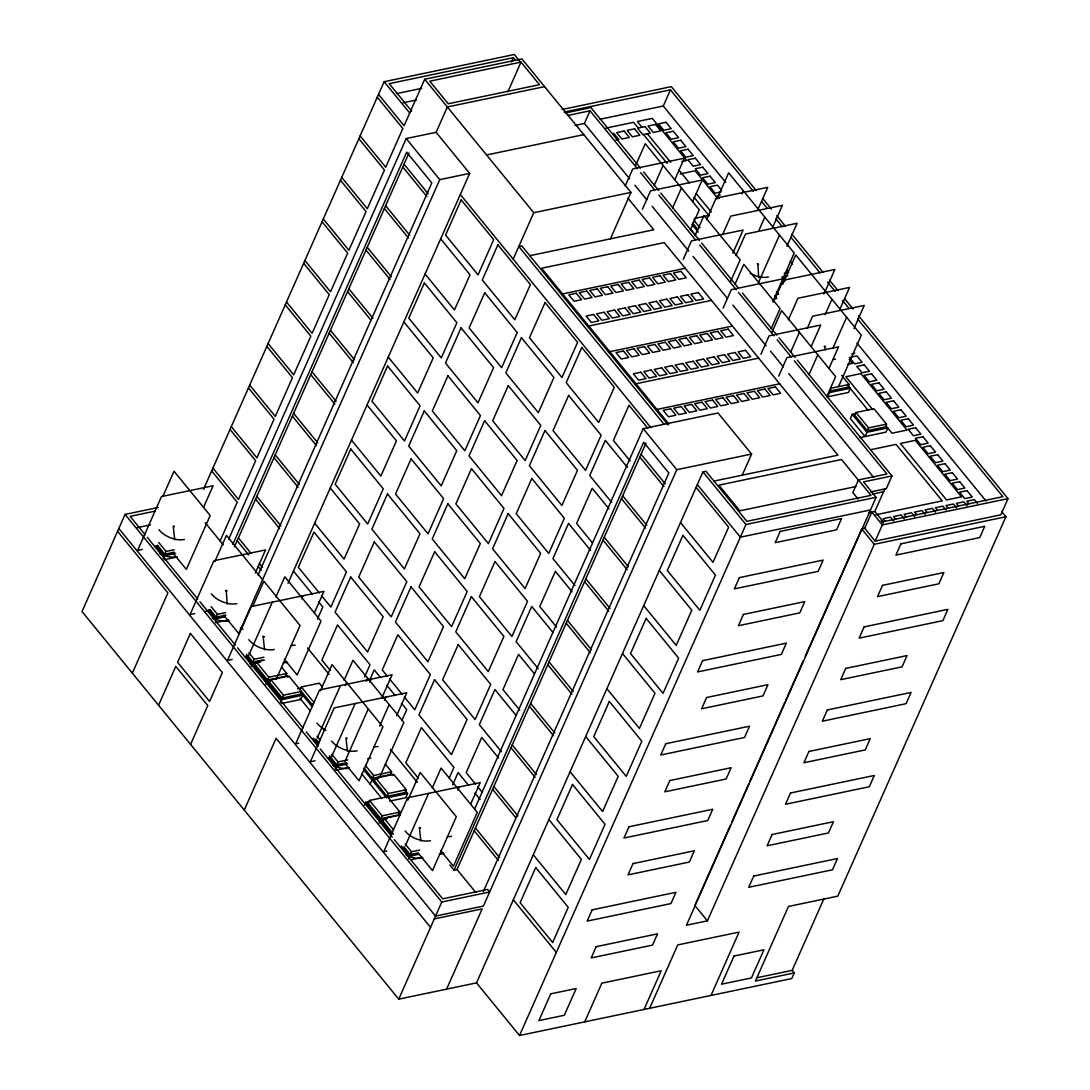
<?xml version="1.0" encoding="UTF-8"?>
<svg xmlns="http://www.w3.org/2000/svg" width="1090" height="1090" viewBox="0 0 1090 1090"><rect width="100%" height="100%" fill="white"/><g stroke="black" fill="none" stroke-linecap="round" stroke-linejoin="round"><path stroke-width="1.5" d="M174.196 526.279L173.787 527.042L173.855 526.157M419.991 827.365L419.487 827.95L420.658 828.196M758.517 264.516L757.277 263.807M158.145 507.49L125.05 514.412L82.009 611.544L398.736 999.149L476.521 982.88L702.955 471.888L705.952 471.262L746.854 521.32L871.005 495.351L858.429 479.954L852.816 492.626L858.062 499.043M163.091 495.855L174.005 471.221L210.193 515.529L186.335 569.389L172.397 552.344M157.464 545.273L164.808 554.251L166.048 551.445L174.209 549.728M163.105 558.666L164.358 555.846L175.626 553.488M203.462 489.41L384.13 81.709L514.276 54.5L519.63 61.054M203.571 507.286L213.122 485.745L161.483 496.55L137.626 550.409L142.34 549.414M132.34 673.143L167.901 592.906L117.556 531.307M220.085 540.967L237.239 502.258L211.651 470.935M610.414 238.846L630.987 192.385L521.919 58.901L424.691 79.243L404.104 125.704L378.516 94.38M214.839 561.554L226.434 535.394L262.635 579.703M228.655 539.223L406.202 138.566L436.123 132.312L447.35 106.97L544.578 86.641M158.568 705.23L175.776 666.399L207.781 705.557L190.573 744.402M232.879 544.292L406.652 152.15L431.817 182.943L258.044 575.098M234.418 546.935L409.022 152.927M209.907 609.446L216.188 617.144L217.441 614.324L225.603 612.621M255.333 572.999L265.551 549.919L213.926 560.71L190.055 614.583L194.783 613.588M436.123 132.312L469.681 173.378L439.76 179.632L238.765 633.562L223.763 615.21M252.962 605.836L263.875 581.202L300.063 625.51L276.206 679.37M511.51 61.912L513.376 57.688L515.529 60.318M248.438 656.003L272.296 602.143M275.947 596.83L284.817 576.828L321.005 621.123L297.148 674.982L284.286 659.259M246.613 654.368L252.894 662.066L254.147 659.246L263.944 657.202M251.204 666.481L252.458 663.66L260.51 661.984M288.033 583.286L469.681 173.378M507.994 91.519L521.02 62.103L539.495 84.693L448.235 103.782L429.773 81.178L521.02 62.103M264.407 660.118L256.245 661.821L254.992 664.628L267.581 680.037L285.539 676.277L286.779 673.47L281.533 667.053M301.63 598.805L302.993 595.726M267.581 680.037L268.835 677.217L286.779 673.47M265.892 684.452L267.132 681.631L270.361 680.964M300.063 689.779L301.303 686.959L313.893 702.355L312.653 705.175L288.877 676.032L270.933 679.792L269.68 682.599L282.269 698.009L300.213 694.248L301.467 691.428L283.509 695.188L282.269 698.009M314.383 612.893L323.934 591.352L251.354 606.531L227.497 660.39L232.211 659.395M280.566 702.41L281.82 699.603L302.761 695.216L300.894 699.439L281.561 703.486M317.394 619.229L322.817 606.994L318.621 601.857M244.255 810.102L276.07 738.312L430.55 927.358M320.446 690.788L332.041 664.628L382.917 726.894L359.046 780.767L345.121 763.722M513.172 259.175L533.759 212.714L630.987 192.385M574.961 125.445L584.431 123.456L590.044 110.785L637.364 168.691M317.285 737.889L340.475 685.569M344.113 680.255L352.983 660.254L403.859 722.52L380.001 776.38M345.353 685.678L346.715 682.599M364.591 676.985L370.014 664.75L337.505 624.952L321.904 660.145L330.297 670.418M331.292 757.4L355.149 703.541M366.294 681.305L367.671 678.225M370.137 679.056L374.211 669.873L380.505 677.571M369.796 682.231L371.159 679.152M329.466 755.765L336.796 764.744L338.05 761.924L347.846 759.88M335.107 769.159L336.36 766.338L347.628 763.981M345.053 761.256L368.243 708.936M381.868 697.859L392.1 674.778L319.534 689.943L295.663 743.816L298.81 743.148M384.484 700.202L385.846 697.123M379.633 726.09L389.185 704.549M625.238 185.913L632.745 168.991L684.37 158.186L674.819 179.727M635.702 165.217L645.253 143.676L699.276 209.784L690.42 229.799M600.113 119.232L663.279 106.03L670.445 89.843L753.299 191.227M396.556 715.83L406.788 692.736L334.208 707.914L310.35 761.774L315.065 760.793M364.033 768.069L372.426 778.328L373.679 775.521L391.623 771.761L385.329 764.063M370.109 784.146L371.976 779.922L378.421 778.587M375.778 778.083L374.524 780.903L387.114 796.3L405.058 792.553L406.311 789.732L393.722 774.336L375.778 778.083L388.353 793.479L406.311 789.732M364.469 805.088L365.722 802.281L370.559 801.273M401.978 720.381L406.72 709.658L401.474 703.241M369.51 800.428L368.27 803.248L380.846 818.645L398.804 814.898L400.044 812.077L387.468 796.681L369.51 800.428L382.1 815.838L400.044 812.077M391.623 771.761L390.383 774.581L372.426 778.328M642.392 209.266L650.567 190.804L702.205 180.014L692.654 201.555M654.218 185.491L663.074 165.489M387.114 796.3L388.353 793.479M380.846 818.645L382.1 815.838M379.156 823.059L380.396 820.239L386.841 818.903M400.52 814.993L384.198 818.399L382.944 821.22L393.435 834.054M404.458 789.664L407.606 793.52L405.739 797.744L389.62 801.109M407.864 800.142L420.141 772.442L456.329 816.737L432.471 870.597L419.609 854.873M672.585 207.972L681.454 187.971M405.385 845.704L428.574 793.384M432.212 788.07L441.082 768.069L477.27 812.363L453.413 866.223L440.551 850.486M403.927 846.889L410.221 854.587L411.461 851.767L419.623 850.064M408.518 859.002L409.772 856.181L419.432 854.165M449.175 778.137L453.917 767.415L421.408 727.63L405.807 762.823L418.397 778.233M683.294 259.325L691.469 240.863L743.107 230.058L732.875 253.153M695.12 235.549L703.976 215.547L740.178 259.842L730.627 281.384M452.691 784.8L458.113 772.551L468.605 785.386M706.565 219.676L716.116 198.135L767.742 187.344L757.509 210.424M717.029 198.98L728.624 172.82L794.188 253.057L772.728 301.916M457.895 790.046L459.258 786.966M722.615 234.568L730.791 216.106L782.429 205.315L772.197 228.396M470.648 804.134L480.2 782.579L407.619 797.757L383.762 851.617L386.909 850.963M741.936 193.87L743.312 190.791M474.613 809.107L643.223 428.629L718.024 412.987L751.582 454.053L742.222 475.172M449.843 865.01L454.04 870.147L643.672 442.213L668.851 473.006L483.347 891.606M398.736 999.149L441.777 902.016L489.642 892.001L487.543 889.44L442.663 898.828L394.335 839.682M454.04 870.147L457.037 869.52L646.043 442.99M735.927 255.619L745.478 234.078L797.103 223.273L786.885 246.367M723.147 308.102L731.322 289.627L782.961 278.836M734.973 284.327L743.83 264.311L780.031 308.62L771.175 328.621M758.681 230.971L764.826 217.114M758.368 282.787L779.5 235.086M446.6 989.134L482.161 908.897L434.283 918.911M751.582 454.053L676.781 469.695L483.401 906.076L435.537 916.091L118.81 528.486M773.682 301.821L783.233 280.28L834.858 269.489L824.639 292.57M782.784 284.204L795.741 254.965L861.304 335.202L838.809 385.983M760.902 354.305L769.077 335.843L820.716 325.038L811.164 346.579M772.047 332.069L781.585 310.514L835.621 376.636L826.751 396.637M788.37 319.792L797.921 298.251L849.546 287.447L839.995 309.001M778.723 376.118L786.912 357.656L838.537 346.852L829 368.406M790.55 352.343L799.42 332.341M807.145 328.526L812.595 316.223L864.234 305.418L854.001 328.499M823.74 293.973L825.116 290.894M825.116 314.656L831.943 299.26M808.93 374.824L817.786 354.822M476.521 982.88L519.521 1035.5L745.955 524.508L876.101 497.299L863.512 481.889L891.933 475.949L797.335 360.177M832.992 348.01L846.63 317.231M849.069 384.443L847.816 387.25L829.872 391.01L831.125 388.19L849.069 384.443L841.725 375.451M850.364 388.231L848.497 392.455L827.555 396.828L829.422 392.604L850.364 388.231L848.265 385.656M855.432 413.655L852.216 414.336L850.35 418.56L865.024 436.531L866.904 432.308L887.846 427.92L885.966 432.144L860.051 437.567M584.703 1021.875L601.857 983.153L661.194 970.754L644.04 1009.463M856.004 412.483L854.764 415.304L867.34 430.7L885.298 426.953L886.551 424.133L873.962 408.736L856.004 412.483L868.594 427.893L886.551 424.133M867.34 430.7L868.594 427.893M730.382 825.212L694.821 905.449L707.41 920.846L874.275 544.292L1005.907 516.769L1001.615 511.51M731.622 822.391L748.775 783.683M750.029 780.876L784.895 702.178M785.59 700.638L786.83 697.818M787.525 696.265L803.303 660.649M805.238 656.289L861.686 528.895L864.683 528.269L871.85 512.082L882.341 524.917L1007.991 498.634L858.484 315.678M649.654 1008.291L677.735 944.921L739.088 932.1L711.007 995.456M876.101 497.299L686.468 925.233L707.41 920.846M868.662 512.75L874.848 511.455L884.821 488.933M891.933 475.949L886.32 488.62L870.529 491.917M864.683 528.269L875.161 541.103L882.341 524.917M756.542 977.812L792.171 970.373L823.986 898.582M792.171 970.373L794.269 972.934L791.762 978.561L519.521 1035.5M1007.991 498.634L1000.824 514.821L875.161 541.103M1005.907 516.769L837.801 896.144L788.465 906.458L755.411 981.068L794.269 972.934M825.634 346.647L824.34 346.157L825.225 349.754M264.298 637.037L263.099 636.465M347.247 738.352L345.952 737.862L347.438 751.201M513.376 57.688L389.225 83.657L411.639 111.098M396.855 93.563L421.68 88.358M403.082 102.773L416.407 99.98M562.222 109.463L671.345 86.641L756.31 190.627M564.075 112.079L670.445 89.843M565.669 112.883L590.944 107.597L640.389 168.105M567.944 115.417L590.044 110.785M605.822 128.116L633.576 122.312L638.277 128.075M486.562 154.971L583.804 134.629M615.905 140.269L618.902 139.643L613.656 133.225M681.754 161.593L686.741 160.557L652.297 118.401L637.337 121.535L642.051 127.285M680.174 173.95L695.134 170.817L717.67 198.394M721.144 191.895L715.163 193.148L709.917 186.731L717.397 185.164L721.594 190.3M720.258 195.083L717.261 195.709L719.359 198.285M694.316 218.436L709.004 215.37M529.658 255.728L653.782 229.772L628.004 198.216M562.59 293.918L685.256 268.276M784.228 273.372L788.71 272.446L786.612 269.87M787.825 275.634L783.328 276.574L785.427 279.135M588.804 326.005L711.47 300.363M609.787 351.675L732.439 326.033M636.001 383.762L758.667 358.119M851.794 353.923L854.792 353.296M850.909 357.111L856.89 355.871L862.135 362.289L854.655 363.842L849.41 357.425M847.461 364.387L852.448 363.338L849.233 359.414M155.066 511.142L130.132 516.347L145.174 534.754M656.984 409.431L779.636 383.789M137.19 527.642L150.488 524.862M154.944 546.785L158.105 546.117M164.808 554.251L174.591 552.208M164.1 559.742L176.989 557.044M713.964 481.085L837.951 455.157L664.273 242.607L541.607 268.249L668.824 423.928M871.155 449.611L896.089 444.407L942.237 500.882L875.747 514.78M205.806 611.286L210.534 610.291M858.429 479.954L886.851 474.014L794.365 360.831M216.188 617.144L225.984 615.101M225.412 616.722L215.752 618.739L208.408 609.76M855.868 486.562L739.824 510.829L718.855 485.159L841.521 459.503L858.293 480.05M215.479 622.622L228.369 619.938M872.49 494.07L883.581 491.74M870.488 509.97L740.342 537.179L697.341 484.56M244.814 656.766L247.961 656.098M252.894 662.066L262.69 660.022M301.303 686.959L319.261 683.198L322.408 687.054M297.516 688.798L300.745 688.131M327.668 758.15L330.815 757.496M336.796 764.744L346.593 762.7M367.616 758.749L370.886 758.068M336.088 770.221L348.977 767.537M388.272 797.567L407.606 793.52M410.221 854.587L418.369 852.884M411.121 859.738L422.389 857.367M440.115 853.661L443.344 852.993M757.836 263.685L758.695 277.364M226.284 590.33L227.142 604.01M173.242 526.375L174.713 539.836M240.318 628.099L243.029 629.08M263.78 636.601L263.112 636.356L264.584 649.817M323.171 729.496L325.883 730.477M419.378 827.596L420.849 841.044M226.352 590.794C224.09 590.262 228.151 592.183 226.638 590.453M762.768 198.53L771.366 209.062M776.748 215.643L785.345 226.175M791.803 234.064L822.991 272.241M829.449 280.144L838.06 290.662M844.505 298.565L853.116 309.097M761.896 201.759L767.278 208.34M775.889 218.872L782.348 226.775M790.945 237.307L819.993 272.854M827.528 282.078L835.063 291.289M842.597 300.513L849.055 308.416M857.653 318.948L1002.909 496.699L883.241 521.729L874.848 511.455M663.279 106.03L725.681 182.398M790.236 261.396L792.389 264.025M856.944 343.037L986.055 501.032M977.498 503.457L974.351 499.615L966.871 501.182L968.969 503.744M781.789 276.86L785.004 280.798M967.021 505.651L963.873 501.809L956.393 503.362L958.492 505.937M956.557 507.845L953.409 503.989L945.929 505.556L948.027 508.117M678.893 170.013L689.37 182.847M647.283 133.702L670.718 162.369M696.265 193.652L711.293 212.032M776.462 291.779L778.601 294.409M872.708 409.568L845.881 376.731L860.841 373.611L906.989 430.073L892.029 433.207L885.584 425.332M643.522 134.492L667.135 163.391M694.167 197.426L709.195 215.82M774.677 295.949L776.829 298.578M848.742 386.596L868.062 410.235M946.079 510.038L942.932 506.182L935.452 507.749L937.55 510.311M935.615 512.218L932.468 508.376L924.988 509.929L927.086 512.504M693.731 220.057L700.025 227.756M852.216 414.336L866.904 432.308M692.477 222.878L697.723 229.295M692.041 224.472L698.322 232.17M925.138 514.412L921.99 510.556L914.51 512.123L916.608 514.698M690.161 228.696L695.556 235.304M643.618 172.056L658.66 190.478M660.812 193.107L699.507 240.468M701.66 243.097L738.216 287.828M742.508 293.087L776.911 335.189M779.064 337.818L795.182 357.547M640.593 172.642L654.572 189.755M658.864 195.015L695.434 239.759M699.739 245.018L736.295 289.763M738.448 292.392L773.927 335.829M777.156 339.78L791.136 356.88M914.674 516.606L911.526 512.75L904.046 514.317L906.144 516.878M584.431 123.456L629.598 178.733M634.98 185.314L646.806 199.783M652.174 206.364L688.744 251.109M693.049 256.382L727.452 298.483M732.834 305.064L766.175 345.857M770.466 351.13L783.369 366.921M788.751 373.502L873.703 477.461M904.196 518.785L901.049 514.943L893.568 516.51L895.667 519.072M893.732 520.979L890.585 517.137L883.104 518.69L885.203 521.265M881.156 520.598L883.254 523.173M861.686 528.895L874.275 544.292M424.691 79.243L533.759 212.714M668.088 424.923L521.783 245.877L518.785 246.504L664.014 424.228M384.13 81.709L409.717 113.019M702.955 471.888L745.955 524.508M460.321 194.497L650.88 427.689M377.276 97.201L402.864 128.511L385.71 167.233L360.122 135.909M647.855 428.329L628.971 405.235L613.384 440.428L630.156 460.961M696.101 487.366L728.611 527.165L713.01 562.358L680.501 522.56M406.202 138.566L439.76 179.632M643.223 428.629L676.781 469.695M404.036 164.195L428.152 193.707M641.056 454.244L665.173 483.769M402.782 167.002L426.899 196.527M639.803 457.064L663.933 486.59M358.869 138.73L384.457 170.04L367.303 208.749L341.715 177.438M440.673 238.833L470.035 274.775L454.448 309.969L425.073 274.026M627.35 467.297L605.332 440.346L589.731 475.526L611.763 502.49M385.628 205.71L409.745 235.236M622.649 495.773L646.779 525.298M384.375 208.531L408.505 238.056M621.409 498.593L645.525 528.119M340.462 180.259L366.063 211.569L348.895 250.278L323.308 218.967M608.956 508.826L592.17 488.279L576.583 523.472L592.306 542.725M659.287 570.424L691.809 610.209L676.209 645.403L643.7 605.618M367.221 247.239L391.351 276.765M604.255 537.302L628.371 566.827M365.981 250.06L390.097 279.571M603.002 540.122L627.118 569.634M322.068 221.774L347.656 253.098L330.502 291.807L304.914 260.496M403.872 321.891L433.234 357.833L417.633 393.013L388.272 357.084M590.548 550.341L568.53 523.391L552.93 558.584L574.948 585.534M348.827 288.768L372.944 318.294M585.848 578.831L609.964 608.356M347.574 291.589L370.655 319.82M584.594 581.651L608.724 611.163M303.66 263.303L329.248 294.627L312.094 333.336L286.507 302.012M572.141 591.87L555.369 571.337L539.768 606.531L556.554 627.063M622.485 653.482L654.995 693.267L639.408 728.461L606.898 688.676M330.42 330.297L354.55 359.809M567.44 620.36L591.57 649.872M329.18 333.104L353.296 362.629M566.201 623.167L590.317 652.692M285.267 304.832L310.854 336.156L293.701 374.865L268.099 343.541M367.058 404.949L396.433 440.878L380.832 476.071L351.47 440.142M552.698 632.118L531.716 606.449L516.129 641.642L538.147 668.592M312.026 371.826L336.142 401.338M549.047 661.889L573.163 691.401M310.773 374.633L334.889 404.158M547.793 664.696L571.923 694.221M266.859 346.361L292.447 377.671L275.293 416.394L249.705 385.07M534.291 673.647L518.567 654.395L502.967 689.589L519.753 710.121M585.684 736.527L618.194 776.325L602.606 811.519L570.084 771.72M293.619 413.355L317.735 442.867M530.639 703.418L554.756 732.93M292.365 416.162L316.495 445.687M529.386 706.225L553.516 735.75M248.452 387.89L274.04 419.2L256.886 457.909L231.298 426.599M330.256 487.993L359.632 523.936L344.031 559.129L314.669 523.186M515.897 715.176L494.915 689.507L479.328 724.687L501.346 751.65M275.211 454.871L299.341 484.396M512.232 744.933L536.362 774.459M273.972 457.691L298.088 487.216M510.992 747.754L535.108 777.279M230.058 429.419L255.646 460.729L238.492 499.438L212.904 468.128M498.539 757.986L481.753 737.44L466.166 772.633L475.608 784.187M548.883 819.585L581.392 859.37L565.792 894.563L533.283 854.778M256.818 496.4L280.934 525.925M493.838 786.462L517.954 815.988M255.564 499.22L279.694 528.732M492.585 789.283L515.665 817.514M319.329 592.946L298.36 567.277L313.961 532.097L346.47 571.882L330.87 607.076L321.427 595.521M387.509 676.372L382.263 669.955L397.85 634.762L430.373 674.56L414.772 709.753L404.281 696.919M389.607 678.947L402.183 694.344M477.706 786.748L481.889 791.885M293.455 571.051L312.34 594.159M386.8 685.283L395.18 695.543M474.899 793.084L480.131 799.501M238.41 537.929L251 553.325M259.393 563.598L262.54 567.454M475.431 827.991L499.561 857.517M237.17 540.749L248.697 554.865M258.139 566.419L261.287 570.261M474.191 830.812L498.307 860.323M205.111 522.641L223.178 544.755M307.516 647.964L329.044 674.315M390.411 749.402L417.32 782.348M513.322 899.822L556.322 952.442M390.82 772.987L392.918 775.549M457.037 869.52L475.908 892.615M365.286 765.248L373.679 775.521M285.975 674.683L288.073 677.258M300.663 692.654L312.203 706.77M363.583 769.663L386.664 797.894M398.204 812.009L400.303 814.584M299.845 698.159L310.323 710.993M361.717 773.886L381.65 798.275M158.704 542.452L166.048 551.445M211.147 606.626L217.441 614.324M248.902 652.828L254.147 659.246M256.245 661.821L268.835 677.217M270.933 679.792L283.509 695.188M317.067 736.254L320.215 740.11M331.755 754.225L338.05 761.924M384.198 818.399L393.64 829.953M405.167 844.069L411.461 851.767M315.828 739.075L318.975 742.93M155.965 545.586L164.358 555.846M246.163 655.962L281.82 699.603M313.28 738.107L318.525 744.525M329.017 757.359L336.36 766.338M365.722 802.281L391.937 834.368M401.379 845.908L409.772 856.181M147.314 537.384L197.794 599.159M199.947 601.775L235.386 645.157M237.538 647.787L303.047 727.957M306.276 731.908L318.089 746.364M320.228 748.994L392.196 837.052M125.05 514.412L441.777 902.016M256.136 666.181A19.307 11.649 23.9 0 1 249.883 663.796M274.285 649.463A19.334 11.663 23.9 0 1 265.388 649.299L260.605 647.91A19.334 11.663 23.9 0 1 248.792 639.735M422.879 857.953A19.307 11.649 23.9 0 1 406.148 855.037M430.55 840.69A19.334 11.663 23.9 0 1 421.653 840.54L416.884 839.15A19.334 11.663 23.9 0 1 405.058 830.975M229.172 620.905A19.307 11.649 23.9 0 1 212.455 617.989M236.843 603.656A19.334 11.663 23.9 0 1 227.946 603.492L223.178 602.102A19.334 11.663 23.9 0 1 211.365 593.927M768.396 277.01A19.334 11.663 23.9 0 1 759.498 276.846L754.73 275.457A19.334 11.663 23.9 0 1 750.179 273.29M835.526 359.155A19.334 11.663 23.9 0 1 832.76 359.496M287.556 662.339A19.307 11.649 23.9 0 1 283.318 662.706M295.227 645.076A19.334 11.663 23.9 0 1 290.989 645.457M176.744 556.731A19.307 11.649 23.9 0 1 160.012 553.815M184.414 539.482A19.334 11.663 23.9 0 1 175.517 539.318L170.735 537.929A19.334 11.663 23.9 0 1 158.922 529.754M324.221 729.169A19.334 11.663 23.9 0 1 316.972 723.16M443.821 853.565A19.307 11.649 23.9 0 1 439.597 853.947M451.492 836.316A19.334 11.663 23.9 0 1 447.254 836.684M378.08 746.473A19.334 11.663 23.9 0 1 373.843 746.841M349.468 768.109A19.307 11.649 23.9 0 1 332.736 765.194M357.139 750.847A19.334 11.663 23.9 0 1 348.241 750.697L343.459 749.307A19.334 11.663 23.9 0 1 331.646 741.132M190.382 633.44L177.588 662.311L209.593 701.47L222.374 672.598L190.382 633.44M350.762 449.039L335.161 484.232L367.671 524.018L383.271 488.824L350.762 449.039M387.563 365.981L371.963 401.175L404.485 440.959L420.072 405.766L387.563 365.981M424.364 282.937L408.777 318.116L441.286 357.915L456.873 322.722L424.364 282.937M461.179 199.879L445.578 235.072L478.088 274.857L493.688 239.664L461.179 199.879M350.667 577.019L335.066 612.198L367.575 651.997L383.176 616.804L350.667 577.019M387.468 493.961L371.867 529.154L404.39 568.939L419.977 533.746L387.468 493.961M424.269 410.903L408.682 446.096L441.191 485.881L456.778 450.688L424.269 410.903M461.07 327.845L445.483 363.038L477.992 402.837L493.593 367.643L461.07 327.845M497.885 244.8L482.284 279.994L514.793 319.779L530.394 284.585L497.885 244.8M374.306 541.907L358.719 577.101L391.228 616.885L406.815 581.692L374.306 541.907M411.107 458.849L395.52 494.043L428.029 533.827L443.63 498.634L411.107 458.849M447.922 375.791L432.321 410.984L464.831 450.769L480.431 415.576L447.922 375.791M484.723 292.747L469.122 327.94L501.632 367.725L517.232 332.532L484.723 292.747M411.012 586.829L395.425 622.022L427.934 661.807L443.521 626.614L411.012 586.829M447.813 503.771L432.226 538.964L464.735 578.749L480.336 543.556L447.813 503.771M484.628 420.713L469.027 455.906L501.536 495.691L517.137 460.498L484.628 420.713M521.429 337.668L505.828 372.862L538.351 412.647L553.938 377.453L521.429 337.668M434.665 551.717L419.064 586.91L451.573 626.696L467.174 591.502L434.665 551.717M471.466 468.659L455.865 503.853L488.388 543.638L503.975 508.444L471.466 468.659M508.267 385.601L492.68 420.794L525.189 460.593L540.776 425.4L508.267 385.601M545.068 302.557L529.481 337.75L561.99 377.535L577.591 342.342L545.068 302.557M434.569 679.683L418.969 714.876L451.478 754.675L467.079 719.482L434.569 679.683M471.37 596.639L455.77 631.832L488.279 671.617L503.88 636.424L471.37 596.639M508.172 513.581L492.571 548.774L525.094 588.559L540.681 553.366L508.172 513.581M544.973 430.523L529.386 465.716L561.895 505.501L577.482 470.321L544.973 430.523M581.788 347.478L566.187 382.672L598.696 422.457L614.297 387.263L581.788 347.478M458.209 644.585L442.608 679.779L475.131 719.563L490.718 684.37L458.209 644.585M495.01 561.527L479.423 596.721L511.932 636.506L527.519 601.312L495.01 561.527M531.825 478.469L516.224 513.663L548.733 553.447L564.334 518.254L531.825 478.469M568.626 395.425L553.025 430.605L585.534 470.403L601.135 435.21L568.626 395.425M535.721 867.531L520.121 902.724L552.644 942.509L568.231 907.316L535.721 867.531M572.523 784.473L556.936 819.666L589.445 859.451L605.032 824.258L572.523 784.473M609.324 701.429L593.737 736.622L626.246 776.407L641.846 741.214L609.324 701.429M646.138 618.371L630.538 653.564L663.047 693.349L678.648 658.156L646.138 618.371M682.94 535.313L667.339 570.506L699.862 610.291L715.449 575.098L682.94 535.313M550.75 993.848L538.896 1020.594L564.32 1015.267L576.174 988.521L550.75 993.848M592.156 909.837L587.169 921.091L670.936 903.569L675.923 892.315L592.156 909.837M628.957 826.779L623.971 838.033L707.737 820.525L712.737 809.257L628.957 826.779M665.772 743.721L660.772 754.989L744.552 737.467L749.538 726.199L665.772 743.721M702.573 660.663L697.586 671.931L781.353 654.409L786.34 643.155L702.573 660.663M739.374 577.618L734.388 588.873L818.154 571.364L823.141 560.096L739.374 577.618M596.189 946.665L591.202 957.919L652.542 945.098L657.529 933.844L596.189 946.665M633.004 863.607L628.004 874.875L689.343 862.04L694.33 850.786L633.004 863.607M669.805 780.563L664.818 791.817L726.144 778.996L731.131 767.728L669.805 780.563M706.606 697.505L701.619 708.759L762.946 695.938L767.946 684.683L706.606 697.505M743.407 614.447L738.421 625.715L799.747 612.88L804.747 601.625L743.407 614.447M780.222 531.402L775.222 542.656L836.561 529.835L841.548 518.567L780.222 531.402M753.708 876.047L748.721 887.301L832.488 869.793L837.488 858.525L753.708 876.047M772.115 834.518L767.128 845.786L828.454 832.951L833.441 821.697L772.115 834.518M790.523 792.989L785.522 804.256L869.302 786.735L874.289 775.481L790.523 792.989M808.916 751.46L803.929 762.727L865.256 749.906L870.256 738.639L808.916 751.46M827.324 709.944L822.337 721.199L906.103 703.677L911.09 692.423L827.324 709.944M845.731 668.415L840.731 679.669L902.07 666.848L907.057 655.581L845.731 668.415M864.125 626.886L859.138 638.141L942.904 620.632L947.891 609.365L864.125 626.886M882.532 585.357L877.545 596.625L938.872 583.79L943.858 572.536L882.532 585.357M900.926 543.828L895.939 555.096L979.706 537.574L984.706 526.32L900.926 543.828M734.006 956.039L721.525 984.188L751.446 977.934L763.926 949.785L734.006 956.039M624.12 131.032L616.64 132.599L621.886 139.016L629.366 137.449L624.12 131.032M634.598 128.838L627.118 130.405L632.364 136.822L639.844 135.255L634.598 128.838M645.062 126.658L637.582 128.225L642.827 134.642L650.308 133.075L645.062 126.658M655.54 124.464L648.059 126.031L653.305 132.449L660.785 130.882L655.54 124.464M666.004 122.271L658.537 123.838L663.769 130.255L671.249 128.688L666.004 122.271M673.347 131.263L665.867 132.817L671.113 139.234L678.593 137.681L673.347 131.263M680.691 140.242L673.211 141.809L678.457 148.226L685.937 146.66L680.691 140.242M688.035 149.221L680.555 150.788L685.801 157.205L693.281 155.638L688.035 149.221M695.379 158.214L687.899 159.78L693.145 166.198L700.625 164.631L695.379 158.214M702.723 167.192L695.243 168.759L700.475 175.177L707.955 173.61L702.723 167.192M710.053 176.185L702.573 177.738L707.819 184.155L715.299 182.602L710.053 176.185M576.297 293.278L568.817 294.845L574.062 301.262L581.542 299.696L576.297 293.278M586.761 291.084L579.281 292.651L584.526 299.069L592.006 297.502L586.761 291.084M597.238 288.904L589.758 290.458L595.004 296.875L602.484 295.308L597.238 288.904M607.702 286.711L600.222 288.278L605.468 294.695L612.948 293.128L607.702 286.711M618.18 284.517L610.7 286.084L615.945 292.502L623.426 290.935L618.18 284.517M628.644 282.324L621.164 283.891L626.409 290.308L633.889 288.741L628.644 282.324M639.121 280.144L631.641 281.697L636.887 288.114L644.367 286.561L639.121 280.144M649.586 277.95L642.105 279.517L647.351 285.934L654.831 284.367L649.586 277.95M660.063 275.756L652.583 277.323L657.829 283.741L665.309 282.174L660.063 275.756M670.541 273.576L663.061 275.13L668.293 281.547L675.773 279.994L670.541 273.576M681.005 271.383L673.525 272.95L678.77 279.367L686.25 277.8L681.005 271.383M593.6 314.465L586.12 316.032L591.366 322.449L598.846 320.882L593.6 314.465M604.078 312.271L596.598 313.838L601.844 320.256L609.324 318.689L604.078 312.271M614.542 310.078L607.062 311.645L612.308 318.062L619.788 316.495L614.542 310.078M625.02 307.898L617.54 309.451L622.785 315.868L630.265 314.315L625.02 307.898M635.484 305.704L628.004 307.271L633.249 313.688L640.729 312.122L635.484 305.704M645.961 303.51L638.481 305.077L643.727 311.495L651.207 309.928L645.961 303.51M656.425 301.317L648.945 302.884L654.191 309.301L661.671 307.734L656.425 301.317M666.903 299.137L659.423 300.704L664.668 307.121L672.149 305.554L666.903 299.137M677.367 296.943L669.9 298.51L675.132 304.928L682.613 303.361L677.367 296.943M687.845 294.75L680.364 296.317L685.61 302.734L693.09 301.167L687.845 294.75M698.322 292.57L690.842 294.123L696.074 300.54L703.554 298.987L698.322 292.57M623.494 351.034L616.014 352.601L621.259 359.019L628.726 357.452L623.494 351.034M633.958 348.841L626.478 350.408L631.723 356.825L639.203 355.258L633.958 348.841M644.435 346.647L636.955 348.214L642.201 354.631L649.681 353.065L644.435 346.647M654.899 344.467L647.419 346.034L652.665 352.452L660.145 350.885L654.899 344.467M665.377 342.274L657.897 343.841L663.142 350.258L670.623 348.691L665.377 342.274M675.841 340.08L668.361 341.647L673.606 348.064L681.087 346.497L675.841 340.08M686.319 337.9L678.838 339.453L684.084 345.871L691.564 344.317L686.319 337.9M696.783 335.706L689.302 337.273L694.548 343.691L702.028 342.124L696.783 335.706M707.26 333.513L699.78 335.08L705.026 341.497L712.506 339.93L707.26 333.513M717.724 331.319L710.244 332.886L715.49 339.303L722.97 337.736L717.724 331.319M728.202 329.139L720.722 330.706L725.967 337.123L733.447 335.557L728.202 329.139M640.797 372.221L633.317 373.775L638.563 380.192L646.043 378.639L640.797 372.221M651.275 370.028L643.795 371.595L649.041 378.012L656.507 376.445L651.275 370.028M661.739 367.834L654.259 369.401L659.505 375.818L666.985 374.252L661.739 367.834M672.217 365.654L664.736 367.207L669.982 373.625L677.462 372.072L672.217 365.654M682.681 363.461L675.201 365.027L680.446 371.445L687.926 369.878L682.681 363.461M693.158 361.267L685.678 362.834L690.924 369.251L698.404 367.684L693.158 361.267M703.622 359.073L696.142 360.64L701.388 367.058L708.868 365.491L703.622 359.073M714.1 356.893L706.62 358.447L711.865 364.864L719.346 363.311L714.1 356.893M724.564 354.7L717.084 356.267L722.329 362.684L729.809 361.117L724.564 354.7M735.042 352.506L727.561 354.073L732.807 360.49L740.287 358.923L735.042 352.506M745.505 350.326L738.025 351.879L743.271 358.297L750.751 356.743L745.505 350.326M864.234 364.85L856.754 366.417L861.986 372.834L869.466 371.268L864.234 364.85M670.677 408.791L663.197 410.358L668.443 416.775L675.923 415.208L670.677 408.791M681.155 406.597L673.674 408.164L678.92 414.581L686.4 413.015L681.155 406.597M691.619 404.404L684.152 405.97L689.384 412.388L696.864 410.821L691.619 404.404M702.096 402.224L694.616 403.777L699.862 410.194L707.342 408.641L702.096 402.224M712.574 400.03L705.094 401.597L710.326 408.014L717.806 406.447L712.574 400.03M723.038 397.836L715.558 399.403L720.803 405.821L728.284 404.254L723.038 397.836M733.516 395.656L726.035 397.21L731.267 403.627L738.748 402.074L733.516 395.656M743.98 393.463L736.499 395.03L741.745 401.447L749.225 399.88L743.98 393.463M754.457 391.269L746.977 392.836L752.223 399.253L759.689 397.687L754.457 391.269M764.921 389.076L757.441 390.642L762.687 397.06L770.167 395.493L764.921 389.076M775.399 386.895L767.919 388.462L773.164 394.866L780.644 393.313L775.399 386.895M871.564 373.829L864.084 375.396L869.329 381.813L876.81 380.246L871.564 373.829M878.908 382.822L871.428 384.375L876.673 390.792L884.154 389.239L878.908 382.822M886.252 391.8L878.772 393.367L884.017 399.785L891.497 398.218L886.252 391.8M893.596 400.779L886.115 402.346L891.361 408.764L898.841 407.197L893.596 400.779M900.94 409.772L893.459 411.339L898.705 417.756L906.185 416.189L900.94 409.772M908.27 418.751L900.803 420.318L906.035 426.735L913.515 425.168L908.27 418.751M915.614 427.743L908.134 429.296L913.379 435.714L920.859 434.161L915.614 427.743M922.957 436.722L915.477 438.289L920.723 444.706L928.203 443.14L922.957 436.722M915.368 440.346L900.422 443.48L946.556 499.942L961.516 496.822L915.368 440.346M930.301 445.701L922.821 447.268L928.067 453.685L935.547 452.118L930.301 445.701M937.645 454.694L930.165 456.26L935.411 462.678L942.891 461.111L937.645 454.694M944.989 463.672L937.509 465.239L942.741 471.657L950.221 470.09L944.989 463.672M952.319 472.665L944.839 474.218L950.085 480.635L957.565 479.082L952.319 472.665M959.663 481.644L952.183 483.211L957.429 489.628L964.909 488.061L959.663 481.644M967.007 490.623L959.527 492.19L964.773 498.607L972.253 497.04L967.007 490.623"/></g></svg>
